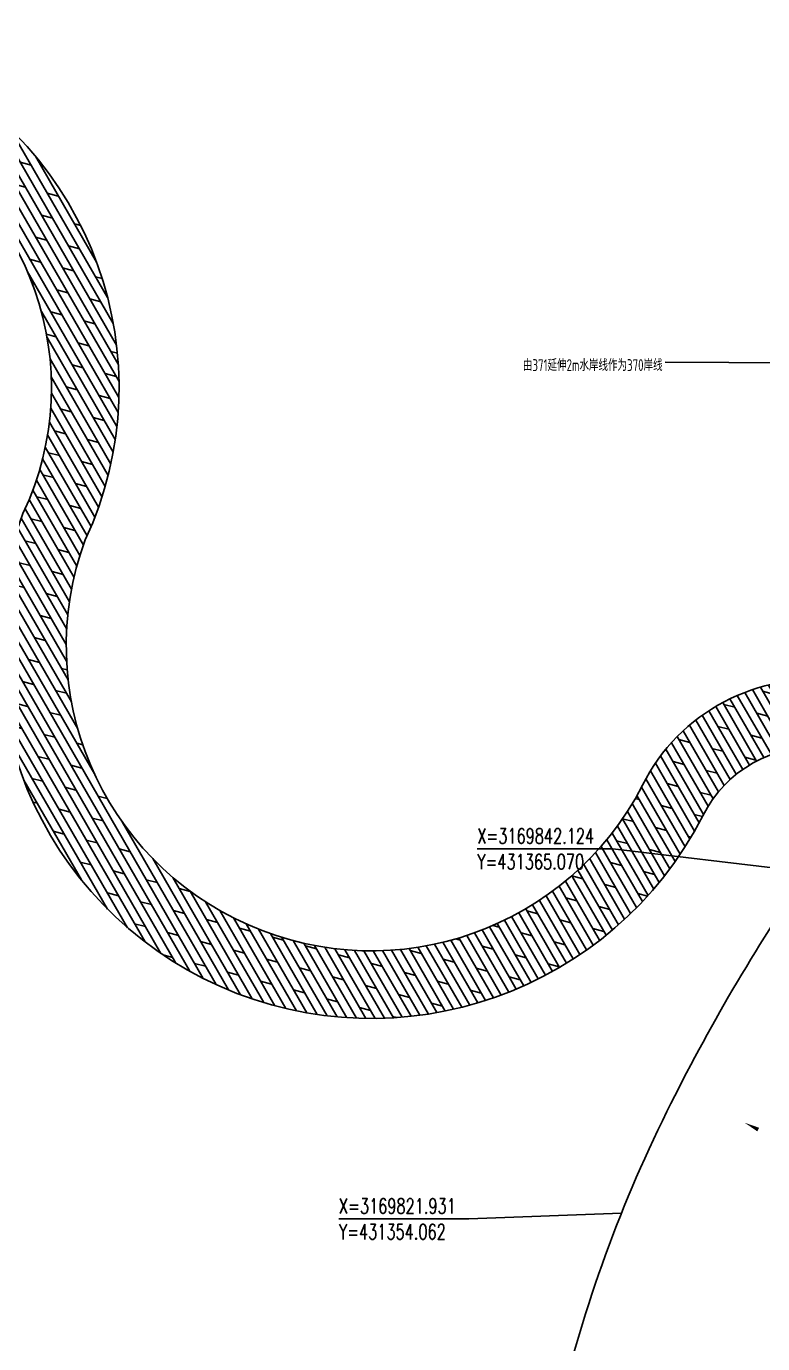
# Model space of a CAD drawing. Header units: millimetres. Extents: x -2430464 to 225692, y -180 to 1805330.
# Drawn here: x -73847 to -30296, y 1079704 to 1157623 of the extents above; entities that cross this region are included whole.
import ezdxf

# ---------------------------------------------------------------- set-up
doc = ezdxf.new("R2010")
doc.units = ezdxf.units.MM
doc.header["$LTSCALE"] = 1000
doc.layers.get('0').update_dxf_attribs({"linetype": 'CONTINUOUS'})
for name, color, linetype in [('03LS-上木标注', 50, 'CONTINUOUS'), ('DIM_COOR', 3, 'CONTINUOUS'), ('DIM_SYMB', 3, 'CONTINUOUS'), ('LP-003设计水位线', 172, 'CONTINUOUS'), ('PUB_TEXT', 7, 'CONTINUOUS'), ('W-STEEL_FRAME钢架', 3, 'CONTINUOUS'), ('W-WOOD_FLOOR木地板', 30, 'CONTINUOUS')]:
    doc.layers.add(name, color=color, linetype=linetype)
doc.styles.add('_TCH_DIM', font='SIMPLEX.shx', dxfattribs={"width": 0.7, "bigfont": 'GBCBIG.shx'})
doc.styles.get("Standard").update_dxf_attribs({"font": 'tssdeng.shx', "width": 0.7, "bigfont": 'hztxt.shx'})
doc.dimstyles.get("Standard").update_dxf_attribs({"dimscale": 100, "dimtxt": 3.5, "dimasz": 1, "dimexe": 2.5, "dimexo": 3, "dimgap": 1.5, "dimtad": 1, "dimdec": 0, "dimzin": 0, "dimdsep": 46, "dimtxsty": 'Standard', "dimblk": 'ARCHTICK', "dimcen": 0.09, "dimadec": 0, "dimazin": 0, "dimtfac": 1, "dimtdec": 0, "dimtix": 1, "dimtmove": 2, "dimatfit": 3, "dimldrblk": 'ARCHTICK', "dimfxl": 0, "dimtolj": 1, "dimtzin": 0, "dimarcsym": 0})

# ---------------------------------------------------------------- blocks, each defined once
blk = doc.blocks.new('_ARCHTICK')
at = {"color": 0, "linetype": 'ByBlock', "const_width": 0.4}
blk.add_lwpolyline([(-0.5, -0.5), (0.5, 0.5)], dxfattribs=at)

msp = doc.modelspace()

# ---------------------------------------------------------------- hatches: boundary and pattern name
at = {"layer": 'W-WOOD_FLOOR木地板'}
h = msp.add_hatch(dxfattribs=at)
h.set_pattern_fill('DOLMIT', color=256, scale=600, angle=120)
h.set_pattern_definition([(120, (-2559274.5, -976417.3), (-412.44047, -238.12262), []), (165, (-2559274.5, -976417.3), (-348.63547, -1301.1253), [673.5128, -1347.024])])
h.paths.add_polyline_path([(-108945.91, 1145583.01, -0.4618853), (-125034.68, 1139053.95), (-128914.93, 1141288.93), (-129299.79, 1140616.54), (-127686.95, 1139644.68), (-128977.25, 1137503.38), (-130542, 1138446.27), (-130901.67, 1137817.88), (-126962.68, 1135548.38, 0.45785305), (-105244.91, 1144044.22, -0.98948762), (-74047.4, 1128811.65, 0.94633349), (-33827, 1110933.53, -0.30887042), (-26642.25, 1114955.07), (-23244.98, 1114200.7), (-23112, 1114799.58), (-26371.16, 1115654.31), (-25736.97, 1118072.53), (-22569.69, 1117241.89), (-22377.9, 1118105.59), (-25775.17, 1118859.96, 0.32238665), (-37397.99, 1112735.96, -0.94191378), (-70359.13, 1127255.3, 0.99194341)])

# ---------------------------------------------------------------- linework, layer by layer
at = {"layer": 'DIM_COOR', "color": 3}
for p, q in [((-39154.63, 1108967.66), (-47173.63, 1108967.66)), ((-27639.83, 1107610.71), (-39154.63, 1108967.66)), ((-47667.8, 1087079.78), (-55356.8, 1087079.78)), ((-38648.03, 1087417.01), (-47667.8, 1087079.78))]:
    msp.add_line(p, q, dxfattribs=at)
at = {"layer": 'DIM_SYMB'}
msp.add_lwpolyline([(-22266.5, 1088158.28, 0, 0, 0), (-31361.1, 1092774.05, 0, 240, 0), (-30558.54, 1092366.73, 0, 0, 0)], format="xyseb", dxfattribs=at)
at = {"layer": 'LP-003设计水位线', "color": 172, "linetype": 'Continuous', "elevation": -399406.11}
msp.add_lwpolyline([(-19238.65, 1120514.95, -0.00452791), (-20766.09, 1118046.15, -0.00967549), (-27639.83, 1107610.71, 0.03553697), (-35956.59, 1093441.21, 0.05907288), (-42539.1, 1074933.71, 0.04558309)], format="xyb", dxfattribs=at)
at = {"layer": 'W-STEEL_FRAME钢架'}
msp.add_lwpolyline([(-23244.98, 1114200.7), (-22377.9, 1118105.59), (-25775.17, 1118859.96, 0.32238665), (-37397.99, 1112735.96, -0.94191378), (-70359.13, 1127255.3, 0.99194341), (-108945.91, 1145583.01, -0.4618853), (-125034.68, 1139053.95), (-128914.93, 1141288.93), (-130901.67, 1137817.88), (-126962.68, 1135548.38, 0.45785305), (-105244.91, 1144044.22, -0.98948762), (-74047.4, 1128811.65, 0.94633349), (-33827, 1110933.53, -0.30887042), (-26642.25, 1114955.07)], format="xyb", close=True, dxfattribs=at)

# ---------------------------------------------------------------- texts
at = {"layer": '03LS-上木标注', "insert": (-36213.73, 1137934.71), "char_height": 700, "attachment_point": 3}
msp.add_mtext('\\A1;由371延伸2m水岸线作为370岸线', dxfattribs=at)
at = {"layer": 'PUB_TEXT', "color": 7, "style": '_TCH_DIM', "width": 0.705882}
for s, p in [('X=3169842.124', (-47173.63, 1109282.66)), ('Y=431365.070', (-47173.63, 1107760.16)), ('X=3169821.931', (-55356.8, 1087394.78)), ('Y=431354.062', (-55356.8, 1085872.28))]:
    msp.add_text(s, height=892.5, dxfattribs=at).set_placement(p)

# ---------------------------------------------------------------- leaders
at = {"layer": '03LS-上木标注', "color": 5, "annotation_type": 0, "has_hookline": 1, "hookline_direction": 1, "text_width": 8638.29}
msp.add_leader([(-23693, 1135438.2), (-27214.93, 1137717.53), (-36063.73, 1137759.71)], dimstyle='Standard', override={"dimgap": 1.5, "dimtad": 0}, dxfattribs=at)

doc.saveas('drawing.dxf')
